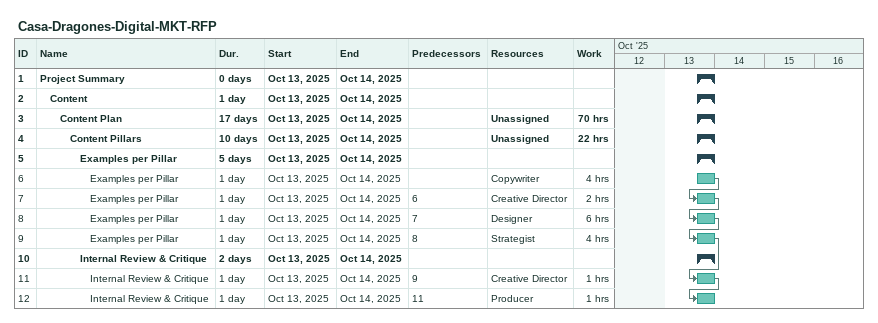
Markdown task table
Casa-Dragones-Digital-MKT-RFP

| ID | Level | Task | Duration | Start | Finish | Predecessors | Resources | Work (h) |
|---|---|---|---|---|---|---|---|---|
| 1 | 1 | **Project Summary** | 0d | 2025-10-13 | 2025-10-14 |  |  |  |
| 2 | 2 | **Content** | 1d | 2025-10-13 | 2025-10-14 |  |  |  |
| 3 | 3 | **Content Plan** | 17d | 2025-10-13 | 2025-10-14 |  | Unassigned | 70 |
| 4 | 4 | **Content Pillars** | 10d | 2025-10-13 | 2025-10-14 |  | Unassigned | 22 |
| 5 | 5 | **Examples per Pillar** | 5d | 2025-10-13 | 2025-10-14 |  |  |  |
| 6 | 6 | Examples per Pillar | 1d | 2025-10-13 | 2025-10-14 |  | Copywriter | 4 |
| 7 | 6 | Examples per Pillar | 1d | 2025-10-13 | 2025-10-14 | 6 | Creative Director | 2 |
| 8 | 6 | Examples per Pillar | 1d | 2025-10-13 | 2025-10-14 | 7 | Designer | 6 |
| 9 | 6 | Examples per Pillar | 1d | 2025-10-13 | 2025-10-14 | 8 | Strategist | 4 |
| 10 | 5 | **Internal Review & Critique** | 2d | 2025-10-13 | 2025-10-14 |  |  |  |
| 11 | 6 | Internal Review & Critique | 1d | 2025-10-13 | 2025-10-14 | 9 | Creative Director | 1 |
| 12 | 6 | Internal Review & Critique | 1d | 2025-10-13 | 2025-10-14 | 11 | Producer | 1 |
